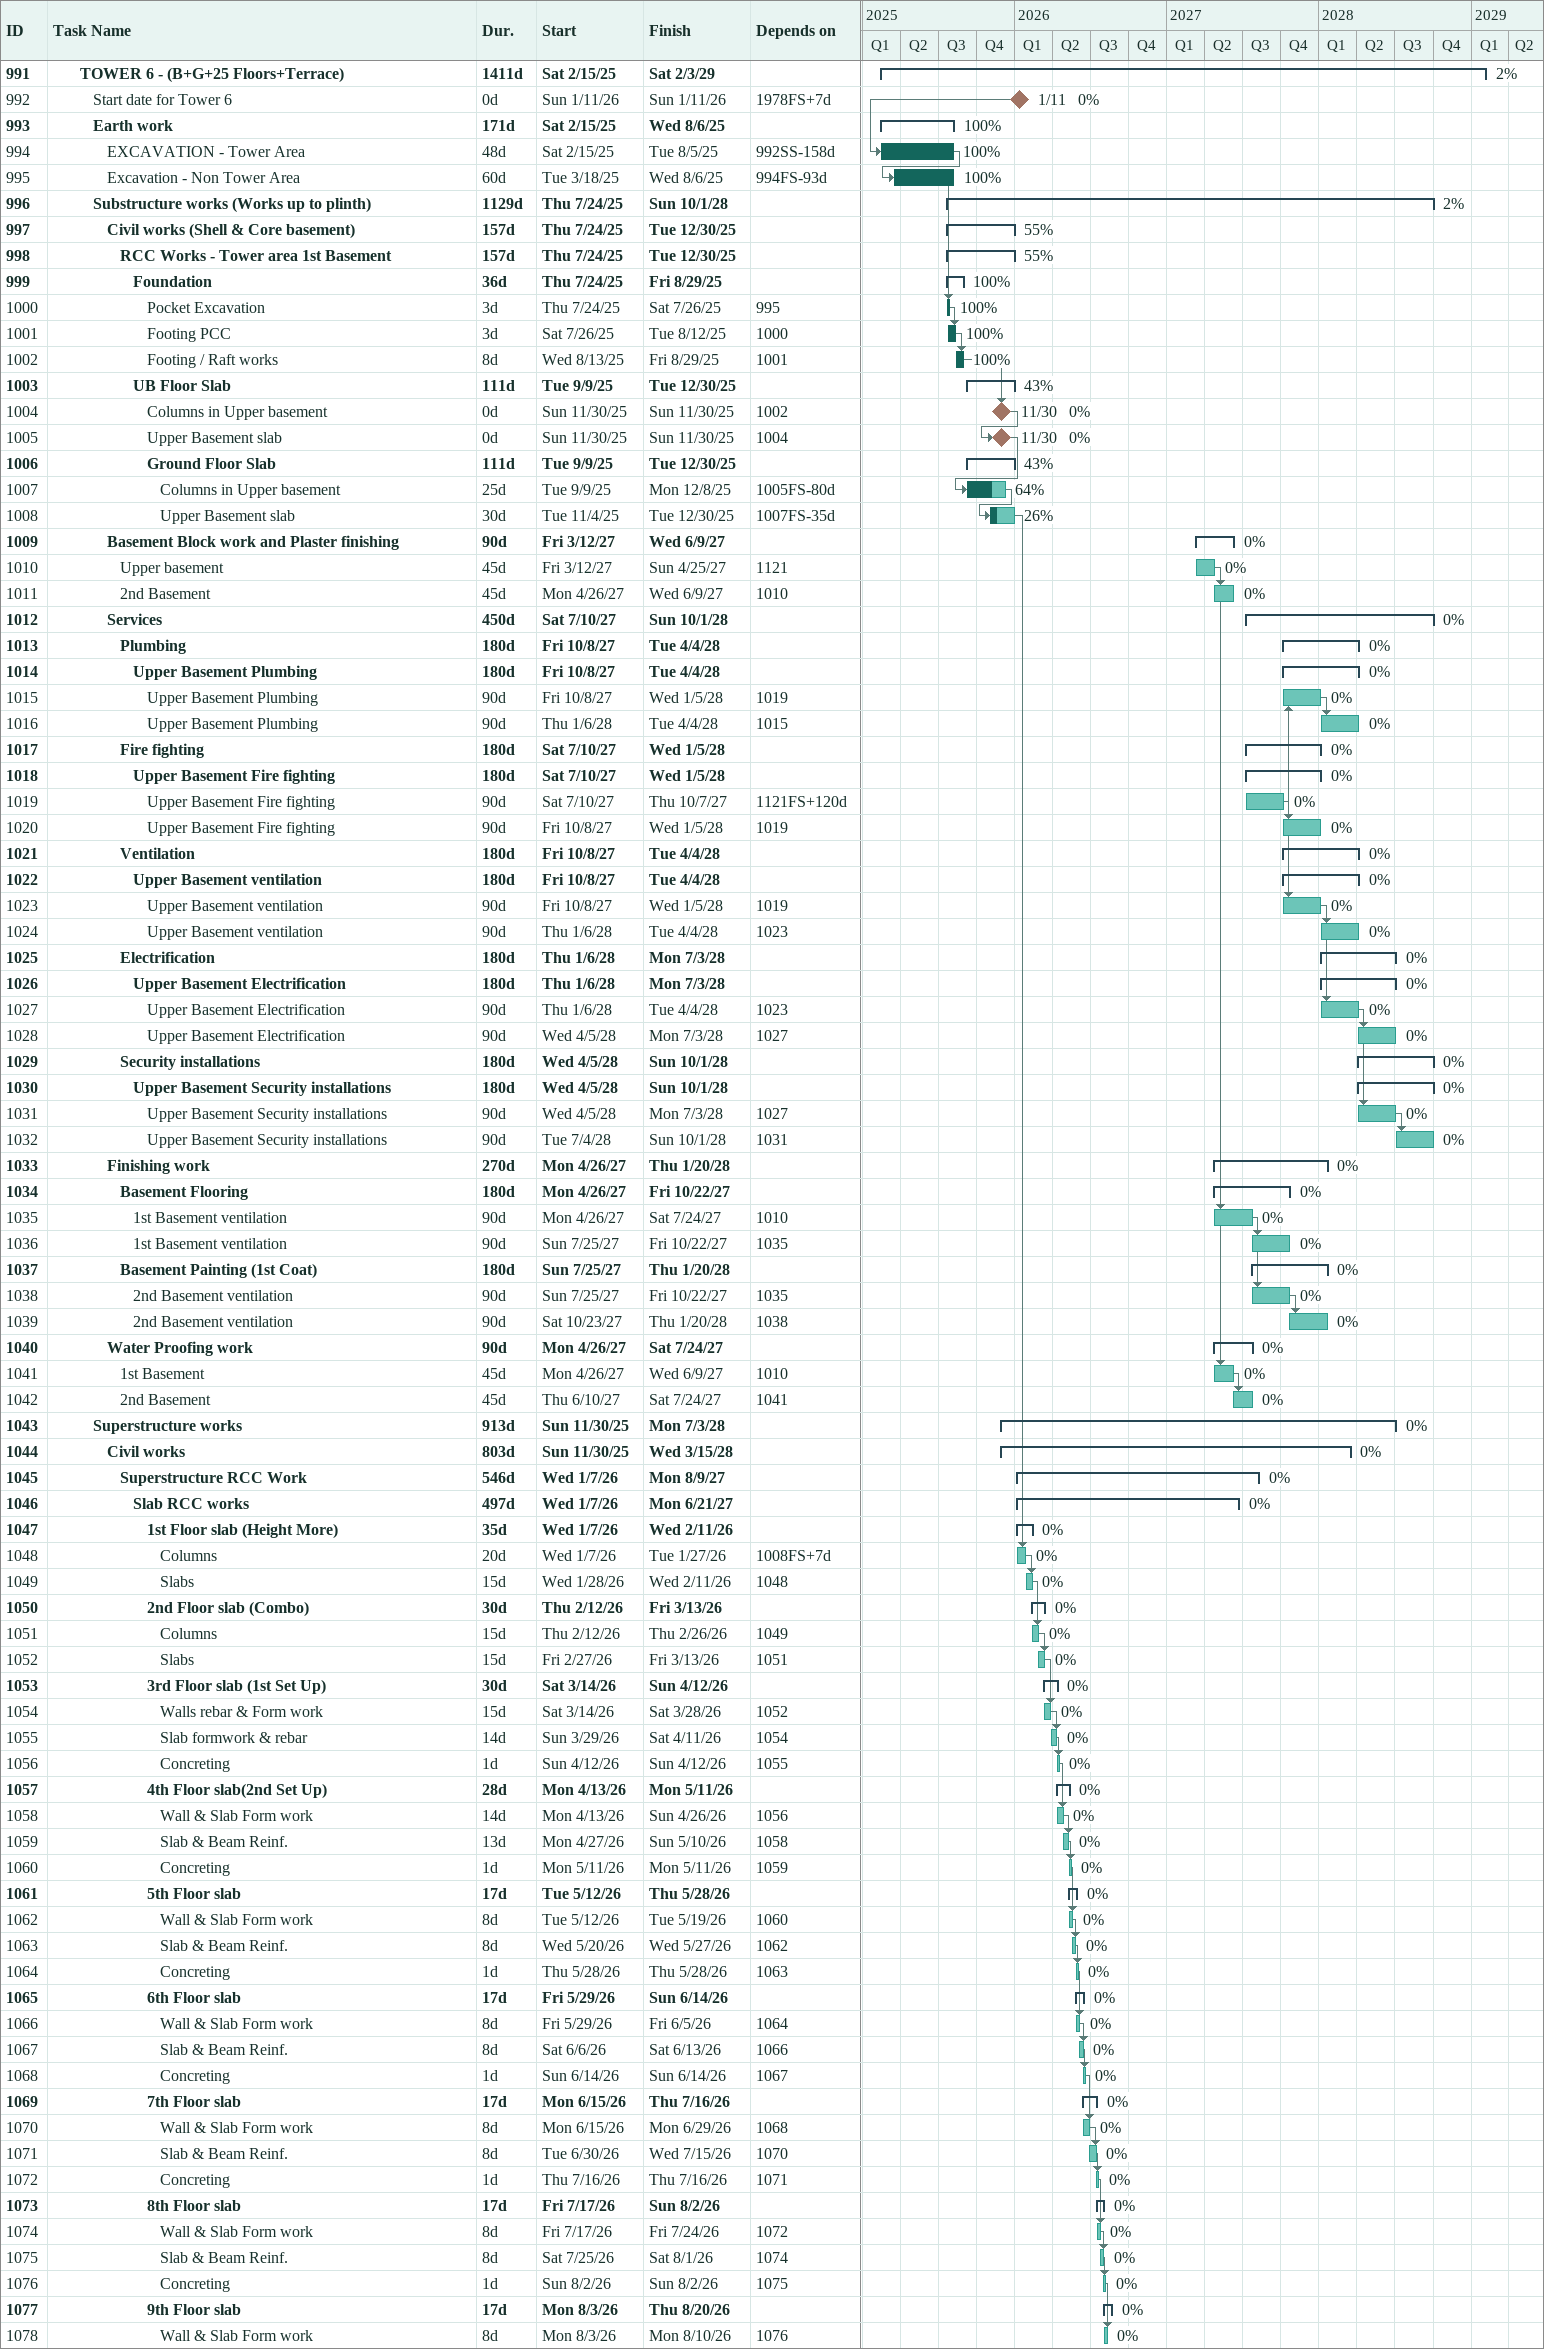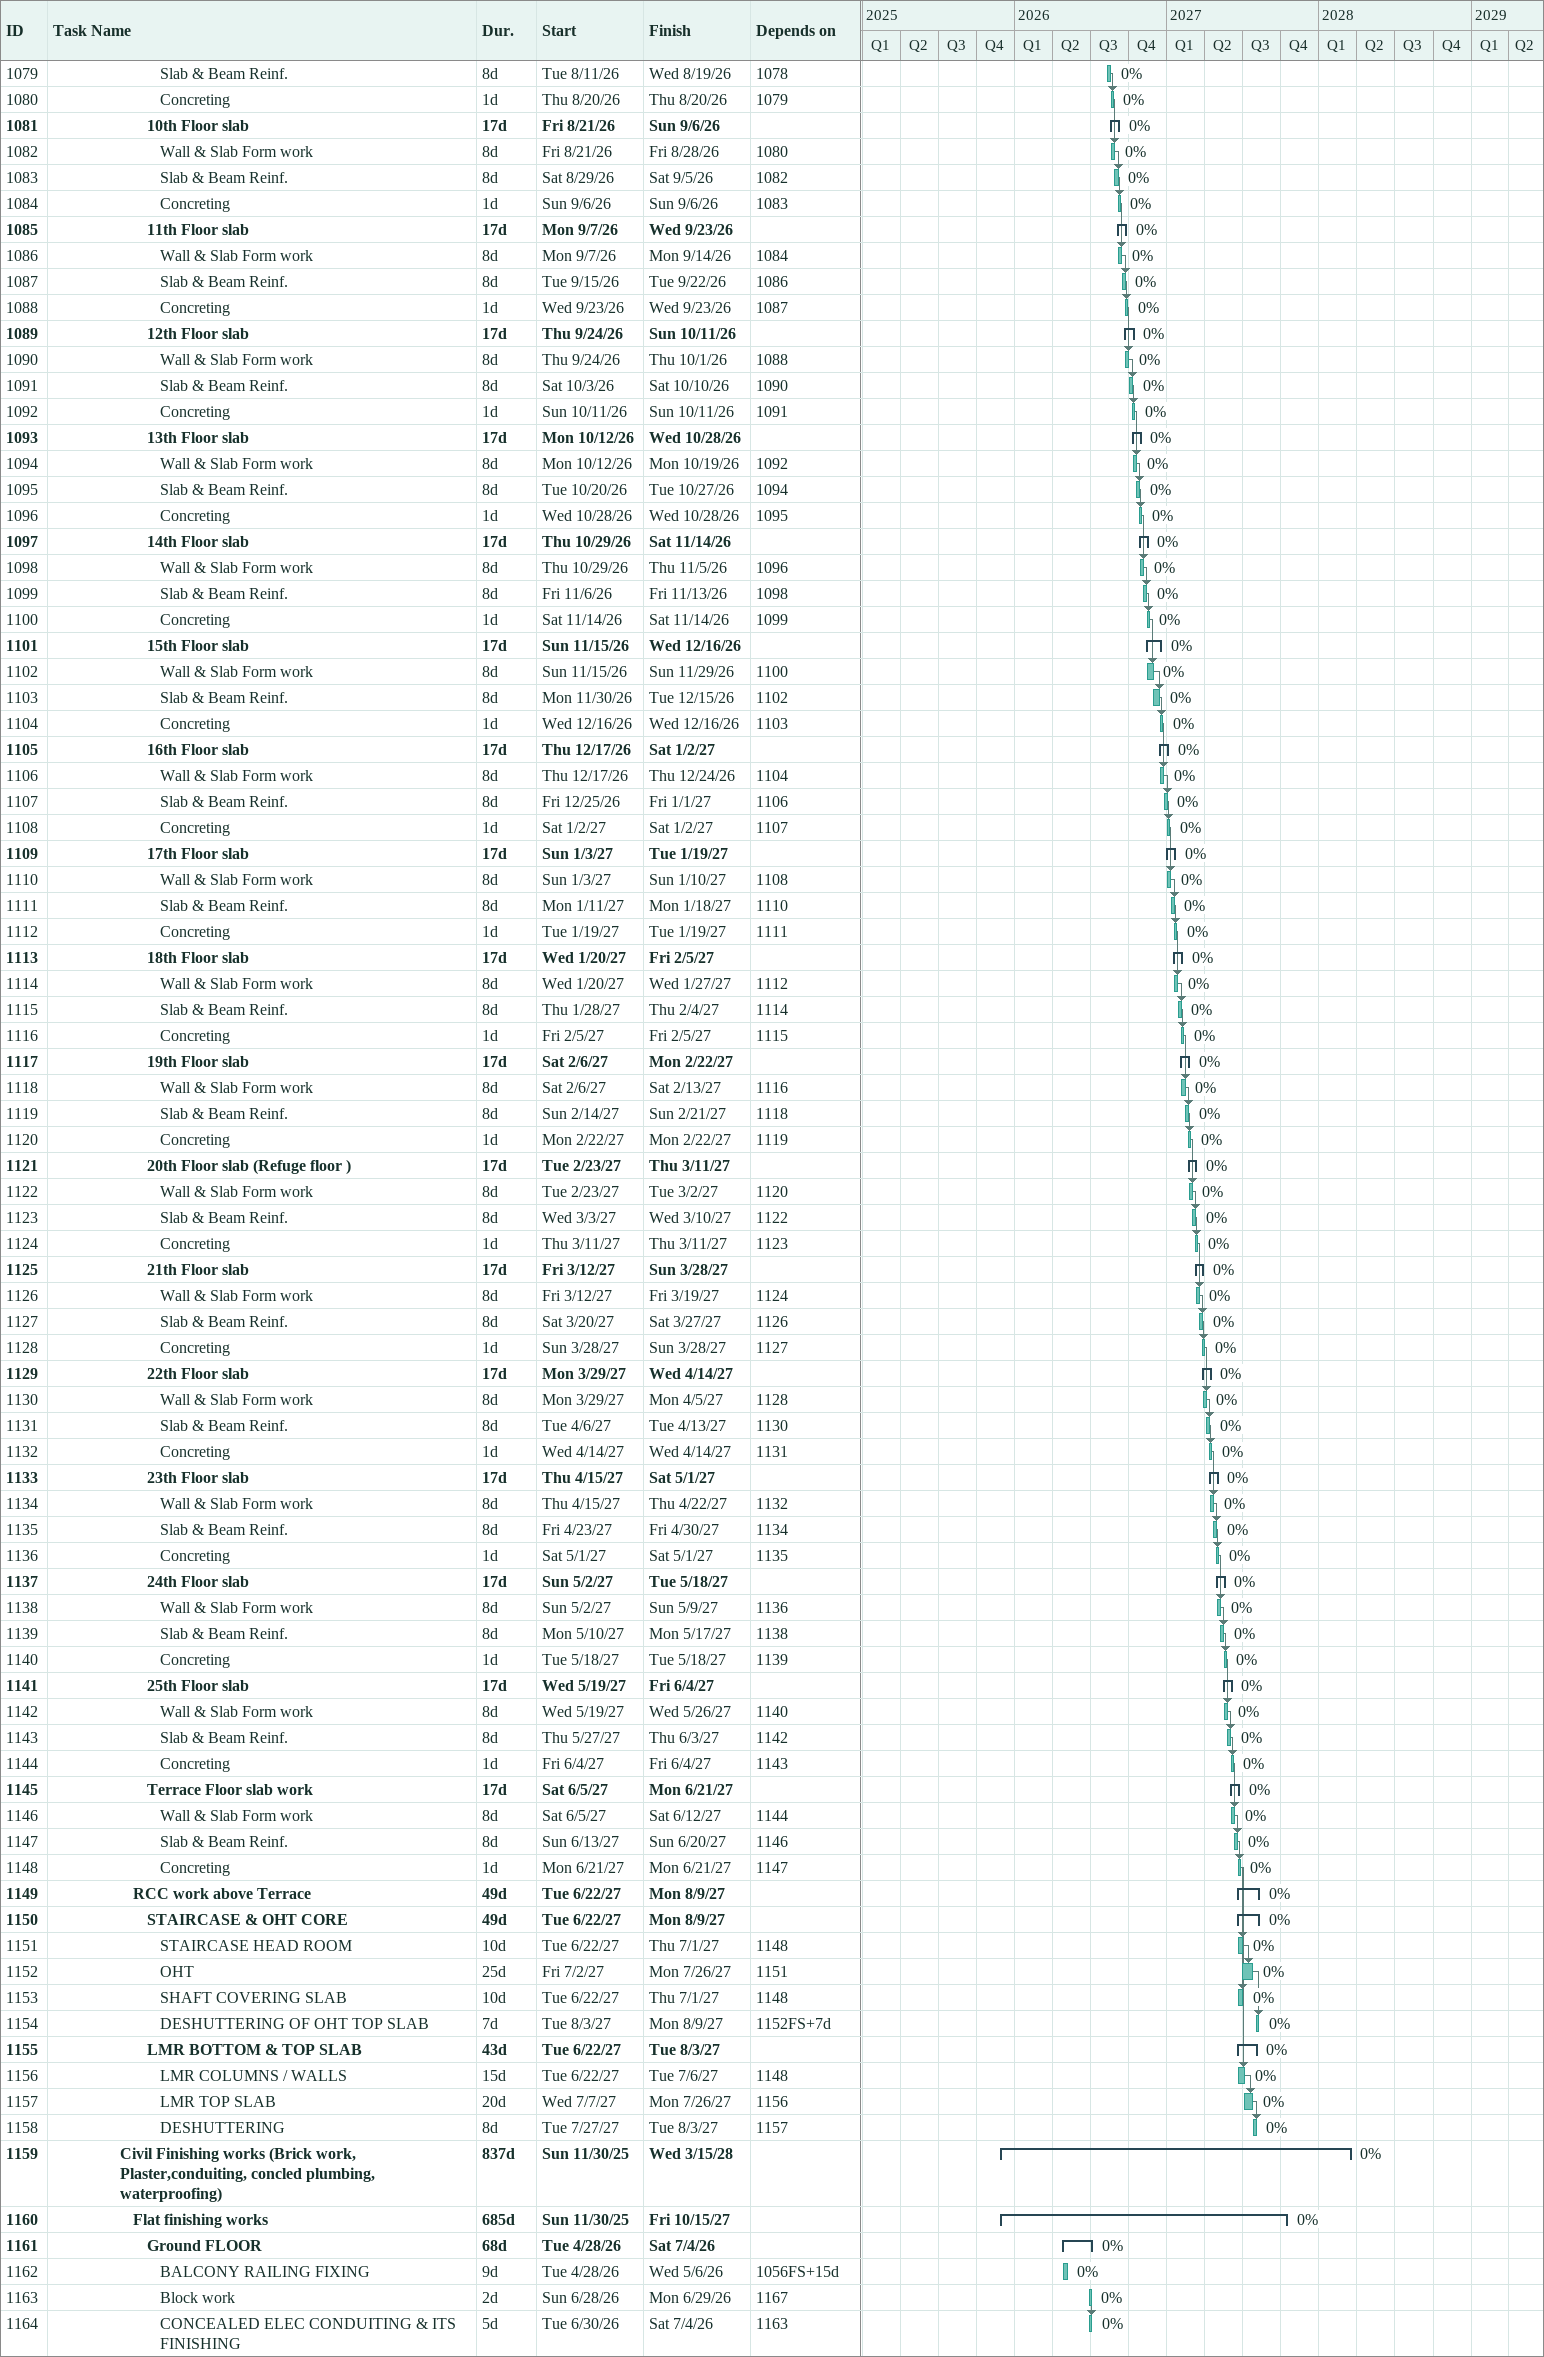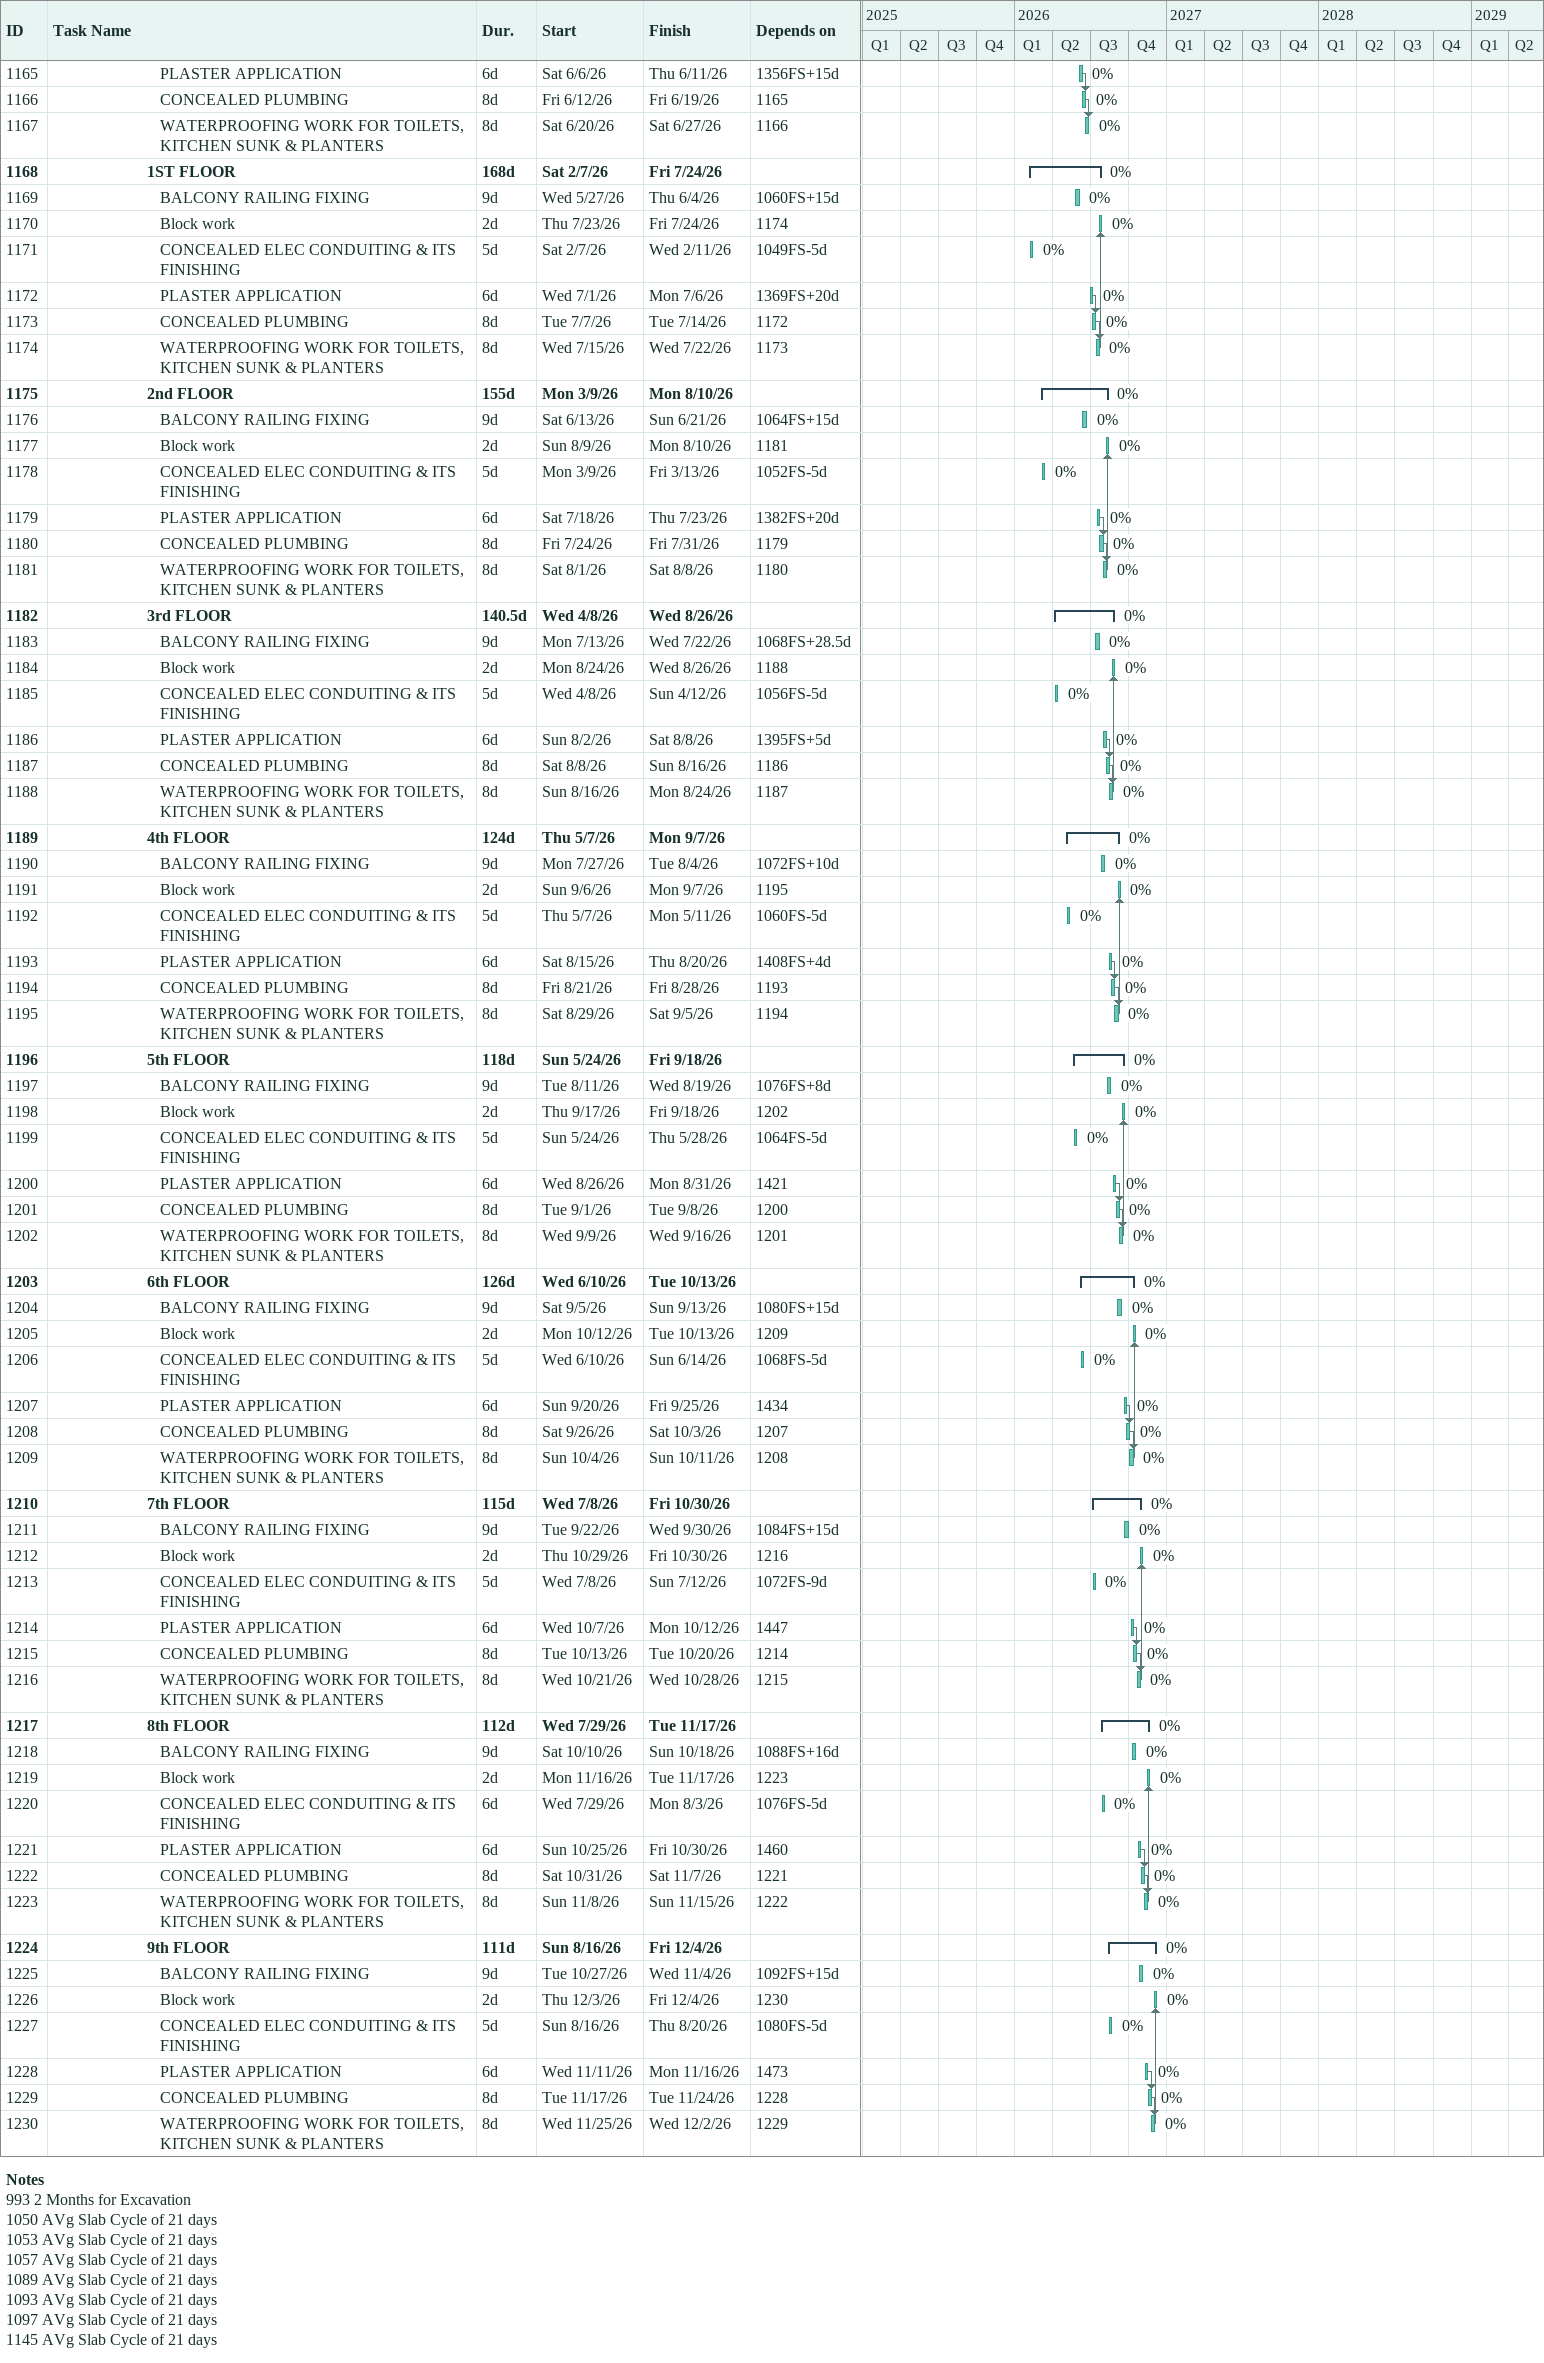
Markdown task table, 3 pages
| ID | Level | Task | Duration | Start | Finish | Predecessors | % complete |
|---|---|---|---|---|---|---|---|
| 991 | 3 | **TOWER 6 - (B+G+25 Floors+Terrace)** | 1411d | 2025-02-15 | 2029-02-03 |  | 2 |
| 992 | 4 | Start date for Tower 6 | 0d | 2026-01-11 | 2026-01-11 | 1978FS+7d | 0 |
| 993 | 4 | **Earth work** | 171d | 2025-02-15 | 2025-08-06 |  | 100 |
| 994 | 5 | EXCAVATION - Tower Area | 48d | 2025-02-15 | 2025-08-05 | 992SS-158d | 100 |
| 995 | 5 | Excavation - Non Tower Area | 60d | 2025-03-18 | 2025-08-06 | 994FS-93d | 100 |
| 996 | 4 | **Substructure works (Works up to plinth)** | 1129d | 2025-07-24 | 2028-10-01 |  | 2 |
| 997 | 5 | **Civil works (Shell & Core basement)** | 157d | 2025-07-24 | 2025-12-30 |  | 55 |
| 998 | 6 | **RCC Works - Tower area 1st Basement** | 157d | 2025-07-24 | 2025-12-30 |  | 55 |
| 999 | 7 | **Foundation** | 36d | 2025-07-24 | 2025-08-29 |  | 100 |
| 1000 | 8 | Pocket Excavation | 3d | 2025-07-24 | 2025-07-26 | 995 | 100 |
| 1001 | 8 | Footing PCC | 3d | 2025-07-26 | 2025-08-12 | 1000 | 100 |
| 1002 | 8 | Footing / Raft works | 8d | 2025-08-13 | 2025-08-29 | 1001 | 100 |
| 1003 | 7 | **UB Floor Slab** | 111d | 2025-09-09 | 2025-12-30 |  | 43 |
| 1004 | 8 | Columns in Upper basement | 0d | 2025-11-30 | 2025-11-30 | 1002 | 0 |
| 1005 | 8 | Upper Basement slab | 0d | 2025-11-30 | 2025-11-30 | 1004 | 0 |
| 1006 | 8 | **Ground Floor Slab** | 111d | 2025-09-09 | 2025-12-30 |  | 43 |
| 1007 | 9 | Columns in Upper basement | 25d | 2025-09-09 | 2025-12-08 | 1005FS-80d | 64 |
| 1008 | 9 | Upper Basement slab | 30d | 2025-11-04 | 2025-12-30 | 1007FS-35d | 26 |
| 1009 | 5 | **Basement Block work and Plaster finishing** | 90d | 2027-03-12 | 2027-06-09 |  | 0 |
| 1010 | 6 | Upper basement | 45d | 2027-03-12 | 2027-04-25 | 1121 | 0 |
| 1011 | 6 | 2nd Basement | 45d | 2027-04-26 | 2027-06-09 | 1010 | 0 |
| 1012 | 5 | **Services** | 450d | 2027-07-10 | 2028-10-01 |  | 0 |
| 1013 | 6 | **Plumbing** | 180d | 2027-10-08 | 2028-04-04 |  | 0 |
| 1014 | 7 | **Upper Basement Plumbing** | 180d | 2027-10-08 | 2028-04-04 |  | 0 |
| 1015 | 8 | Upper Basement Plumbing | 90d | 2027-10-08 | 2028-01-05 | 1019 | 0 |
| 1016 | 8 | Upper Basement Plumbing | 90d | 2028-01-06 | 2028-04-04 | 1015 | 0 |
| 1017 | 6 | **Fire fighting** | 180d | 2027-07-10 | 2028-01-05 |  | 0 |
| 1018 | 7 | **Upper Basement Fire fighting** | 180d | 2027-07-10 | 2028-01-05 |  | 0 |
| 1019 | 8 | Upper Basement Fire fighting | 90d | 2027-07-10 | 2027-10-07 | 1121FS+120d | 0 |
| 1020 | 8 | Upper Basement Fire fighting | 90d | 2027-10-08 | 2028-01-05 | 1019 | 0 |
| 1021 | 6 | **Ventilation** | 180d | 2027-10-08 | 2028-04-04 |  | 0 |
| 1022 | 7 | **Upper Basement ventilation** | 180d | 2027-10-08 | 2028-04-04 |  | 0 |
| 1023 | 8 | Upper Basement ventilation | 90d | 2027-10-08 | 2028-01-05 | 1019 | 0 |
| 1024 | 8 | Upper Basement ventilation | 90d | 2028-01-06 | 2028-04-04 | 1023 | 0 |
| 1025 | 6 | **Electrification** | 180d | 2028-01-06 | 2028-07-03 |  | 0 |
| 1026 | 7 | **Upper Basement Electrification** | 180d | 2028-01-06 | 2028-07-03 |  | 0 |
| 1027 | 8 | Upper Basement Electrification | 90d | 2028-01-06 | 2028-04-04 | 1023 | 0 |
| 1028 | 8 | Upper Basement Electrification | 90d | 2028-04-05 | 2028-07-03 | 1027 | 0 |
| 1029 | 6 | **Security installations** | 180d | 2028-04-05 | 2028-10-01 |  | 0 |
| 1030 | 7 | **Upper Basement Security installations** | 180d | 2028-04-05 | 2028-10-01 |  | 0 |
| 1031 | 8 | Upper Basement Security installations | 90d | 2028-04-05 | 2028-07-03 | 1027 | 0 |
| 1032 | 8 | Upper Basement Security installations | 90d | 2028-07-04 | 2028-10-01 | 1031 | 0 |
| 1033 | 5 | **Finishing work** | 270d | 2027-04-26 | 2028-01-20 |  | 0 |
| 1034 | 6 | **Basement Flooring** | 180d | 2027-04-26 | 2027-10-22 |  | 0 |
| 1035 | 7 | 1st Basement ventilation | 90d | 2027-04-26 | 2027-07-24 | 1010 | 0 |
| 1036 | 7 | 1st Basement ventilation | 90d | 2027-07-25 | 2027-10-22 | 1035 | 0 |
| 1037 | 6 | **Basement Painting (1st Coat)** | 180d | 2027-07-25 | 2028-01-20 |  | 0 |
| 1038 | 7 | 2nd Basement ventilation | 90d | 2027-07-25 | 2027-10-22 | 1035 | 0 |
| 1039 | 7 | 2nd Basement ventilation | 90d | 2027-10-23 | 2028-01-20 | 1038 | 0 |
| 1040 | 5 | **Water Proofing work** | 90d | 2027-04-26 | 2027-07-24 |  | 0 |
| 1041 | 6 | 1st Basement | 45d | 2027-04-26 | 2027-06-09 | 1010 | 0 |
| 1042 | 6 | 2nd Basement | 45d | 2027-06-10 | 2027-07-24 | 1041 | 0 |
| 1043 | 4 | **Superstructure works** | 913d | 2025-11-30 | 2028-07-03 |  | 0 |
| 1044 | 5 | **Civil works** | 803d | 2025-11-30 | 2028-03-15 |  | 0 |
| 1045 | 6 | **Superstructure RCC Work** | 546d | 2026-01-07 | 2027-08-09 |  | 0 |
| 1046 | 7 | **Slab RCC works** | 497d | 2026-01-07 | 2027-06-21 |  | 0 |
| 1047 | 8 | **1st Floor slab (Height More)** | 35d | 2026-01-07 | 2026-02-11 |  | 0 |
| 1048 | 9 | Columns | 20d | 2026-01-07 | 2026-01-27 | 1008FS+7d | 0 |
| 1049 | 9 | Slabs | 15d | 2026-01-28 | 2026-02-11 | 1048 | 0 |
| 1050 | 8 | **2nd Floor slab (Combo)** | 30d | 2026-02-12 | 2026-03-13 |  | 0 |
| 1051 | 9 | Columns | 15d | 2026-02-12 | 2026-02-26 | 1049 | 0 |
| 1052 | 9 | Slabs | 15d | 2026-02-27 | 2026-03-13 | 1051 | 0 |
| 1053 | 8 | **3rd Floor slab (1st Set Up)** | 30d | 2026-03-14 | 2026-04-12 |  | 0 |
| 1054 | 9 | Walls rebar & Form work | 15d | 2026-03-14 | 2026-03-28 | 1052 | 0 |
| 1055 | 9 | Slab formwork & rebar | 14d | 2026-03-29 | 2026-04-11 | 1054 | 0 |
| 1056 | 9 | Concreting | 1d | 2026-04-12 | 2026-04-12 | 1055 | 0 |
| 1057 | 8 | **4th Floor slab(2nd Set Up)** | 28d | 2026-04-13 | 2026-05-11 |  | 0 |
| 1058 | 9 | Wall & Slab Form work | 14d | 2026-04-13 | 2026-04-26 | 1056 | 0 |
| 1059 | 9 | Slab & Beam Reinf. | 13d | 2026-04-27 | 2026-05-10 | 1058 | 0 |
| 1060 | 9 | Concreting | 1d | 2026-05-11 | 2026-05-11 | 1059 | 0 |
| 1061 | 8 | **5th Floor slab** | 17d | 2026-05-12 | 2026-05-28 |  | 0 |
| 1062 | 9 | Wall & Slab Form work | 8d | 2026-05-12 | 2026-05-19 | 1060 | 0 |
| 1063 | 9 | Slab & Beam Reinf. | 8d | 2026-05-20 | 2026-05-27 | 1062 | 0 |
| 1064 | 9 | Concreting | 1d | 2026-05-28 | 2026-05-28 | 1063 | 0 |
| 1065 | 8 | **6th Floor slab** | 17d | 2026-05-29 | 2026-06-14 |  | 0 |
| 1066 | 9 | Wall & Slab Form work | 8d | 2026-05-29 | 2026-06-05 | 1064 | 0 |
| 1067 | 9 | Slab & Beam Reinf. | 8d | 2026-06-06 | 2026-06-13 | 1066 | 0 |
| 1068 | 9 | Concreting | 1d | 2026-06-14 | 2026-06-14 | 1067 | 0 |
| 1069 | 8 | **7th Floor slab** | 17d | 2026-06-15 | 2026-07-16 |  | 0 |
| 1070 | 9 | Wall & Slab Form work | 8d | 2026-06-15 | 2026-06-29 | 1068 | 0 |
| 1071 | 9 | Slab & Beam Reinf. | 8d | 2026-06-30 | 2026-07-15 | 1070 | 0 |
| 1072 | 9 | Concreting | 1d | 2026-07-16 | 2026-07-16 | 1071 | 0 |
| 1073 | 8 | **8th Floor slab** | 17d | 2026-07-17 | 2026-08-02 |  | 0 |
| 1074 | 9 | Wall & Slab Form work | 8d | 2026-07-17 | 2026-07-24 | 1072 | 0 |
| 1075 | 9 | Slab & Beam Reinf. | 8d | 2026-07-25 | 2026-08-01 | 1074 | 0 |
| 1076 | 9 | Concreting | 1d | 2026-08-02 | 2026-08-02 | 1075 | 0 |
| 1077 | 8 | **9th Floor slab** | 17d | 2026-08-03 | 2026-08-20 |  | 0 |
| 1078 | 9 | Wall & Slab Form work | 8d | 2026-08-03 | 2026-08-10 | 1076 | 0 |
| 1079 | 9 | Slab & Beam Reinf. | 8d | 2026-08-11 | 2026-08-19 | 1078 | 0 |
| 1080 | 9 | Concreting | 1d | 2026-08-20 | 2026-08-20 | 1079 | 0 |
| 1081 | 8 | **10th Floor slab** | 17d | 2026-08-21 | 2026-09-06 |  | 0 |
| 1082 | 9 | Wall & Slab Form work | 8d | 2026-08-21 | 2026-08-28 | 1080 | 0 |
| 1083 | 9 | Slab & Beam Reinf. | 8d | 2026-08-29 | 2026-09-05 | 1082 | 0 |
| 1084 | 9 | Concreting | 1d | 2026-09-06 | 2026-09-06 | 1083 | 0 |
| 1085 | 8 | **11th Floor slab** | 17d | 2026-09-07 | 2026-09-23 |  | 0 |
| 1086 | 9 | Wall & Slab Form work | 8d | 2026-09-07 | 2026-09-14 | 1084 | 0 |
| 1087 | 9 | Slab & Beam Reinf. | 8d | 2026-09-15 | 2026-09-22 | 1086 | 0 |
| 1088 | 9 | Concreting | 1d | 2026-09-23 | 2026-09-23 | 1087 | 0 |
| 1089 | 8 | **12th Floor slab** | 17d | 2026-09-24 | 2026-10-11 |  | 0 |
| 1090 | 9 | Wall & Slab Form work | 8d | 2026-09-24 | 2026-10-01 | 1088 | 0 |
| 1091 | 9 | Slab & Beam Reinf. | 8d | 2026-10-03 | 2026-10-10 | 1090 | 0 |
| 1092 | 9 | Concreting | 1d | 2026-10-11 | 2026-10-11 | 1091 | 0 |
| 1093 | 8 | **13th Floor slab** | 17d | 2026-10-12 | 2026-10-28 |  | 0 |
| 1094 | 9 | Wall & Slab Form work | 8d | 2026-10-12 | 2026-10-19 | 1092 | 0 |
| 1095 | 9 | Slab & Beam Reinf. | 8d | 2026-10-20 | 2026-10-27 | 1094 | 0 |
| 1096 | 9 | Concreting | 1d | 2026-10-28 | 2026-10-28 | 1095 | 0 |
| 1097 | 8 | **14th Floor slab** | 17d | 2026-10-29 | 2026-11-14 |  | 0 |
| 1098 | 9 | Wall & Slab Form work | 8d | 2026-10-29 | 2026-11-05 | 1096 | 0 |
| 1099 | 9 | Slab & Beam Reinf. | 8d | 2026-11-06 | 2026-11-13 | 1098 | 0 |
| 1100 | 9 | Concreting | 1d | 2026-11-14 | 2026-11-14 | 1099 | 0 |
| 1101 | 8 | **15th Floor slab** | 17d | 2026-11-15 | 2026-12-16 |  | 0 |
| 1102 | 9 | Wall & Slab Form work | 8d | 2026-11-15 | 2026-11-29 | 1100 | 0 |
| 1103 | 9 | Slab & Beam Reinf. | 8d | 2026-11-30 | 2026-12-15 | 1102 | 0 |
| 1104 | 9 | Concreting | 1d | 2026-12-16 | 2026-12-16 | 1103 | 0 |
| 1105 | 8 | **16th Floor slab** | 17d | 2026-12-17 | 2027-01-02 |  | 0 |
| 1106 | 9 | Wall & Slab Form work | 8d | 2026-12-17 | 2026-12-24 | 1104 | 0 |
| 1107 | 9 | Slab & Beam Reinf. | 8d | 2026-12-25 | 2027-01-01 | 1106 | 0 |
| 1108 | 9 | Concreting | 1d | 2027-01-02 | 2027-01-02 | 1107 | 0 |
| 1109 | 8 | **17th Floor slab** | 17d | 2027-01-03 | 2027-01-19 |  | 0 |
| 1110 | 9 | Wall & Slab Form work | 8d | 2027-01-03 | 2027-01-10 | 1108 | 0 |
| 1111 | 9 | Slab & Beam Reinf. | 8d | 2027-01-11 | 2027-01-18 | 1110 | 0 |
| 1112 | 9 | Concreting | 1d | 2027-01-19 | 2027-01-19 | 1111 | 0 |
| 1113 | 8 | **18th Floor slab** | 17d | 2027-01-20 | 2027-02-05 |  | 0 |
| 1114 | 9 | Wall & Slab Form work | 8d | 2027-01-20 | 2027-01-27 | 1112 | 0 |
| 1115 | 9 | Slab & Beam Reinf. | 8d | 2027-01-28 | 2027-02-04 | 1114 | 0 |
| 1116 | 9 | Concreting | 1d | 2027-02-05 | 2027-02-05 | 1115 | 0 |
| 1117 | 8 | **19th Floor slab** | 17d | 2027-02-06 | 2027-02-22 |  | 0 |
| 1118 | 9 | Wall & Slab Form work | 8d | 2027-02-06 | 2027-02-13 | 1116 | 0 |
| 1119 | 9 | Slab & Beam Reinf. | 8d | 2027-02-14 | 2027-02-21 | 1118 | 0 |
| 1120 | 9 | Concreting | 1d | 2027-02-22 | 2027-02-22 | 1119 | 0 |
| 1121 | 8 | **20th Floor slab (Refuge floor )** | 17d | 2027-02-23 | 2027-03-11 |  | 0 |
| 1122 | 9 | Wall & Slab Form work | 8d | 2027-02-23 | 2027-03-02 | 1120 | 0 |
| 1123 | 9 | Slab & Beam Reinf. | 8d | 2027-03-03 | 2027-03-10 | 1122 | 0 |
| 1124 | 9 | Concreting | 1d | 2027-03-11 | 2027-03-11 | 1123 | 0 |
| 1125 | 8 | **21th Floor slab** | 17d | 2027-03-12 | 2027-03-28 |  | 0 |
| 1126 | 9 | Wall & Slab Form work | 8d | 2027-03-12 | 2027-03-19 | 1124 | 0 |
| 1127 | 9 | Slab & Beam Reinf. | 8d | 2027-03-20 | 2027-03-27 | 1126 | 0 |
| 1128 | 9 | Concreting | 1d | 2027-03-28 | 2027-03-28 | 1127 | 0 |
| 1129 | 8 | **22th Floor slab** | 17d | 2027-03-29 | 2027-04-14 |  | 0 |
| 1130 | 9 | Wall & Slab Form work | 8d | 2027-03-29 | 2027-04-05 | 1128 | 0 |
| 1131 | 9 | Slab & Beam Reinf. | 8d | 2027-04-06 | 2027-04-13 | 1130 | 0 |
| 1132 | 9 | Concreting | 1d | 2027-04-14 | 2027-04-14 | 1131 | 0 |
| 1133 | 8 | **23th Floor slab** | 17d | 2027-04-15 | 2027-05-01 |  | 0 |
| 1134 | 9 | Wall & Slab Form work | 8d | 2027-04-15 | 2027-04-22 | 1132 | 0 |
| 1135 | 9 | Slab & Beam Reinf. | 8d | 2027-04-23 | 2027-04-30 | 1134 | 0 |
| 1136 | 9 | Concreting | 1d | 2027-05-01 | 2027-05-01 | 1135 | 0 |
| 1137 | 8 | **24th Floor slab** | 17d | 2027-05-02 | 2027-05-18 |  | 0 |
| 1138 | 9 | Wall & Slab Form work | 8d | 2027-05-02 | 2027-05-09 | 1136 | 0 |
| 1139 | 9 | Slab & Beam Reinf. | 8d | 2027-05-10 | 2027-05-17 | 1138 | 0 |
| 1140 | 9 | Concreting | 1d | 2027-05-18 | 2027-05-18 | 1139 | 0 |
| 1141 | 8 | **25th Floor slab** | 17d | 2027-05-19 | 2027-06-04 |  | 0 |
| 1142 | 9 | Wall & Slab Form work | 8d | 2027-05-19 | 2027-05-26 | 1140 | 0 |
| 1143 | 9 | Slab & Beam Reinf. | 8d | 2027-05-27 | 2027-06-03 | 1142 | 0 |
| 1144 | 9 | Concreting | 1d | 2027-06-04 | 2027-06-04 | 1143 | 0 |
| 1145 | 8 | **Terrace Floor slab work** | 17d | 2027-06-05 | 2027-06-21 |  | 0 |
| 1146 | 9 | Wall & Slab Form work | 8d | 2027-06-05 | 2027-06-12 | 1144 | 0 |
| 1147 | 9 | Slab & Beam Reinf. | 8d | 2027-06-13 | 2027-06-20 | 1146 | 0 |
| 1148 | 9 | Concreting | 1d | 2027-06-21 | 2027-06-21 | 1147 | 0 |
| 1149 | 7 | **RCC work above Terrace** | 49d | 2027-06-22 | 2027-08-09 |  | 0 |
| 1150 | 8 | **STAIRCASE & OHT CORE** | 49d | 2027-06-22 | 2027-08-09 |  | 0 |
| 1151 | 9 | STAIRCASE HEAD ROOM | 10d | 2027-06-22 | 2027-07-01 | 1148 | 0 |
| 1152 | 9 | OHT | 25d | 2027-07-02 | 2027-07-26 | 1151 | 0 |
| 1153 | 9 | SHAFT COVERING SLAB | 10d | 2027-06-22 | 2027-07-01 | 1148 | 0 |
| 1154 | 9 | DESHUTTERING OF OHT TOP SLAB | 7d | 2027-08-03 | 2027-08-09 | 1152FS+7d | 0 |
| 1155 | 8 | **LMR BOTTOM & TOP SLAB** | 43d | 2027-06-22 | 2027-08-03 |  | 0 |
| 1156 | 9 | LMR COLUMNS / WALLS | 15d | 2027-06-22 | 2027-07-06 | 1148 | 0 |
| 1157 | 9 | LMR TOP SLAB | 20d | 2027-07-07 | 2027-07-26 | 1156 | 0 |
| 1158 | 9 | DESHUTTERING | 8d | 2027-07-27 | 2027-08-03 | 1157 | 0 |
| 1159 | 6 | **Civil Finishing works (Brick work, Plaster,conduiting, concled plumbing, waterproofing)** | 837d | 2025-11-30 | 2028-03-15 |  | 0 |
| 1160 | 7 | **Flat finishing works** | 685d | 2025-11-30 | 2027-10-15 |  | 0 |
| 1161 | 8 | **Ground FLOOR** | 68d | 2026-04-28 | 2026-07-04 |  | 0 |
| 1162 | 9 | BALCONY RAILING FIXING | 9d | 2026-04-28 | 2026-05-06 | 1056FS+15d | 0 |
| 1163 | 9 | Block work | 2d | 2026-06-28 | 2026-06-29 | 1167 | 0 |
| 1164 | 9 | CONCEALED ELEC CONDUITING & ITS FINISHING | 5d | 2026-06-30 | 2026-07-04 | 1163 | 0 |
| 1165 | 9 | PLASTER APPLICATION | 6d | 2026-06-06 | 2026-06-11 | 1356FS+15d | 0 |
| 1166 | 9 | CONCEALED PLUMBING | 8d | 2026-06-12 | 2026-06-19 | 1165 | 0 |
| 1167 | 9 | WATERPROOFING WORK FOR TOILETS, KITCHEN SUNK & PLANTERS | 8d | 2026-06-20 | 2026-06-27 | 1166 | 0 |
| 1168 | 8 | **1ST FLOOR** | 168d | 2026-02-07 | 2026-07-24 |  | 0 |
| 1169 | 9 | BALCONY RAILING FIXING | 9d | 2026-05-27 | 2026-06-04 | 1060FS+15d | 0 |
| 1170 | 9 | Block work | 2d | 2026-07-23 | 2026-07-24 | 1174 | 0 |
| 1171 | 9 | CONCEALED ELEC CONDUITING & ITS FINISHING | 5d | 2026-02-07 | 2026-02-11 | 1049FS-5d | 0 |
| 1172 | 9 | PLASTER APPLICATION | 6d | 2026-07-01 | 2026-07-06 | 1369FS+20d | 0 |
| 1173 | 9 | CONCEALED PLUMBING | 8d | 2026-07-07 | 2026-07-14 | 1172 | 0 |
| 1174 | 9 | WATERPROOFING WORK FOR TOILETS, KITCHEN SUNK & PLANTERS | 8d | 2026-07-15 | 2026-07-22 | 1173 | 0 |
| 1175 | 8 | **2nd FLOOR** | 155d | 2026-03-09 | 2026-08-10 |  | 0 |
| 1176 | 9 | BALCONY RAILING FIXING | 9d | 2026-06-13 | 2026-06-21 | 1064FS+15d | 0 |
| 1177 | 9 | Block work | 2d | 2026-08-09 | 2026-08-10 | 1181 | 0 |
| 1178 | 9 | CONCEALED ELEC CONDUITING & ITS FINISHING | 5d | 2026-03-09 | 2026-03-13 | 1052FS-5d | 0 |
| 1179 | 9 | PLASTER APPLICATION | 6d | 2026-07-18 | 2026-07-23 | 1382FS+20d | 0 |
| 1180 | 9 | CONCEALED PLUMBING | 8d | 2026-07-24 | 2026-07-31 | 1179 | 0 |
| 1181 | 9 | WATERPROOFING WORK FOR TOILETS, KITCHEN SUNK & PLANTERS | 8d | 2026-08-01 | 2026-08-08 | 1180 | 0 |
| 1182 | 8 | **3rd FLOOR** | 140.5d | 2026-04-08 | 2026-08-26 |  | 0 |
| 1183 | 9 | BALCONY RAILING FIXING | 9d | 2026-07-13 | 2026-07-22 | 1068FS+28.5d | 0 |
| 1184 | 9 | Block work | 2d | 2026-08-24 | 2026-08-26 | 1188 | 0 |
| 1185 | 9 | CONCEALED ELEC CONDUITING & ITS FINISHING | 5d | 2026-04-08 | 2026-04-12 | 1056FS-5d | 0 |
| 1186 | 9 | PLASTER APPLICATION | 6d | 2026-08-02 | 2026-08-08 | 1395FS+5d | 0 |
| 1187 | 9 | CONCEALED PLUMBING | 8d | 2026-08-08 | 2026-08-16 | 1186 | 0 |
| 1188 | 9 | WATERPROOFING WORK FOR TOILETS, KITCHEN SUNK & PLANTERS | 8d | 2026-08-16 | 2026-08-24 | 1187 | 0 |
| 1189 | 8 | **4th FLOOR** | 124d | 2026-05-07 | 2026-09-07 |  | 0 |
| 1190 | 9 | BALCONY RAILING FIXING | 9d | 2026-07-27 | 2026-08-04 | 1072FS+10d | 0 |
| 1191 | 9 | Block work | 2d | 2026-09-06 | 2026-09-07 | 1195 | 0 |
| 1192 | 9 | CONCEALED ELEC CONDUITING & ITS FINISHING | 5d | 2026-05-07 | 2026-05-11 | 1060FS-5d | 0 |
| 1193 | 9 | PLASTER APPLICATION | 6d | 2026-08-15 | 2026-08-20 | 1408FS+4d | 0 |
| 1194 | 9 | CONCEALED PLUMBING | 8d | 2026-08-21 | 2026-08-28 | 1193 | 0 |
| 1195 | 9 | WATERPROOFING WORK FOR TOILETS, KITCHEN SUNK & PLANTERS | 8d | 2026-08-29 | 2026-09-05 | 1194 | 0 |
| 1196 | 8 | **5th FLOOR** | 118d | 2026-05-24 | 2026-09-18 |  | 0 |
| 1197 | 9 | BALCONY RAILING FIXING | 9d | 2026-08-11 | 2026-08-19 | 1076FS+8d | 0 |
| 1198 | 9 | Block work | 2d | 2026-09-17 | 2026-09-18 | 1202 | 0 |
| 1199 | 9 | CONCEALED ELEC CONDUITING & ITS FINISHING | 5d | 2026-05-24 | 2026-05-28 | 1064FS-5d | 0 |
| 1200 | 9 | PLASTER APPLICATION | 6d | 2026-08-26 | 2026-08-31 | 1421 | 0 |
| 1201 | 9 | CONCEALED PLUMBING | 8d | 2026-09-01 | 2026-09-08 | 1200 | 0 |
| 1202 | 9 | WATERPROOFING WORK FOR TOILETS, KITCHEN SUNK & PLANTERS | 8d | 2026-09-09 | 2026-09-16 | 1201 | 0 |
| 1203 | 8 | **6th FLOOR** | 126d | 2026-06-10 | 2026-10-13 |  | 0 |
| 1204 | 9 | BALCONY RAILING FIXING | 9d | 2026-09-05 | 2026-09-13 | 1080FS+15d | 0 |
| 1205 | 9 | Block work | 2d | 2026-10-12 | 2026-10-13 | 1209 | 0 |
| 1206 | 9 | CONCEALED ELEC CONDUITING & ITS FINISHING | 5d | 2026-06-10 | 2026-06-14 | 1068FS-5d | 0 |
| 1207 | 9 | PLASTER APPLICATION | 6d | 2026-09-20 | 2026-09-25 | 1434 | 0 |
| 1208 | 9 | CONCEALED PLUMBING | 8d | 2026-09-26 | 2026-10-03 | 1207 | 0 |
| 1209 | 9 | WATERPROOFING WORK FOR TOILETS, KITCHEN SUNK & PLANTERS | 8d | 2026-10-04 | 2026-10-11 | 1208 | 0 |
| 1210 | 8 | **7th FLOOR** | 115d | 2026-07-08 | 2026-10-30 |  | 0 |
| 1211 | 9 | BALCONY RAILING FIXING | 9d | 2026-09-22 | 2026-09-30 | 1084FS+15d | 0 |
| 1212 | 9 | Block work | 2d | 2026-10-29 | 2026-10-30 | 1216 | 0 |
| 1213 | 9 | CONCEALED ELEC CONDUITING & ITS FINISHING | 5d | 2026-07-08 | 2026-07-12 | 1072FS-9d | 0 |
| 1214 | 9 | PLASTER APPLICATION | 6d | 2026-10-07 | 2026-10-12 | 1447 | 0 |
| 1215 | 9 | CONCEALED PLUMBING | 8d | 2026-10-13 | 2026-10-20 | 1214 | 0 |
| 1216 | 9 | WATERPROOFING WORK FOR TOILETS, KITCHEN SUNK & PLANTERS | 8d | 2026-10-21 | 2026-10-28 | 1215 | 0 |
| 1217 | 8 | **8th FLOOR** | 112d | 2026-07-29 | 2026-11-17 |  | 0 |
| 1218 | 9 | BALCONY RAILING FIXING | 9d | 2026-10-10 | 2026-10-18 | 1088FS+16d | 0 |
| 1219 | 9 | Block work | 2d | 2026-11-16 | 2026-11-17 | 1223 | 0 |
| 1220 | 9 | CONCEALED ELEC CONDUITING & ITS FINISHING | 6d | 2026-07-29 | 2026-08-03 | 1076FS-5d | 0 |
| 1221 | 9 | PLASTER APPLICATION | 6d | 2026-10-25 | 2026-10-30 | 1460 | 0 |
| 1222 | 9 | CONCEALED PLUMBING | 8d | 2026-10-31 | 2026-11-07 | 1221 | 0 |
| 1223 | 9 | WATERPROOFING WORK FOR TOILETS, KITCHEN SUNK & PLANTERS | 8d | 2026-11-08 | 2026-11-15 | 1222 | 0 |
| 1224 | 8 | **9th FLOOR** | 111d | 2026-08-16 | 2026-12-04 |  | 0 |
| 1225 | 9 | BALCONY RAILING FIXING | 9d | 2026-10-27 | 2026-11-04 | 1092FS+15d | 0 |
| 1226 | 9 | Block work | 2d | 2026-12-03 | 2026-12-04 | 1230 | 0 |
| 1227 | 9 | CONCEALED ELEC CONDUITING & ITS FINISHING | 5d | 2026-08-16 | 2026-08-20 | 1080FS-5d | 0 |
| 1228 | 9 | PLASTER APPLICATION | 6d | 2026-11-11 | 2026-11-16 | 1473 | 0 |
| 1229 | 9 | CONCEALED PLUMBING | 8d | 2026-11-17 | 2026-11-24 | 1228 | 0 |
| 1230 | 9 | WATERPROOFING WORK FOR TOILETS, KITCHEN SUNK & PLANTERS | 8d | 2026-11-25 | 2026-12-02 | 1229 | 0 |

Notes
- 993: 2 Months for Excavation
- 1050: AVg Slab Cycle of 21 days
- 1053: AVg Slab Cycle of 21 days
- 1057: AVg Slab Cycle of 21 days
- 1089: AVg Slab Cycle of 21 days
- 1093: AVg Slab Cycle of 21 days
- 1097: AVg Slab Cycle of 21 days
- 1145: AVg Slab Cycle of 21 days
